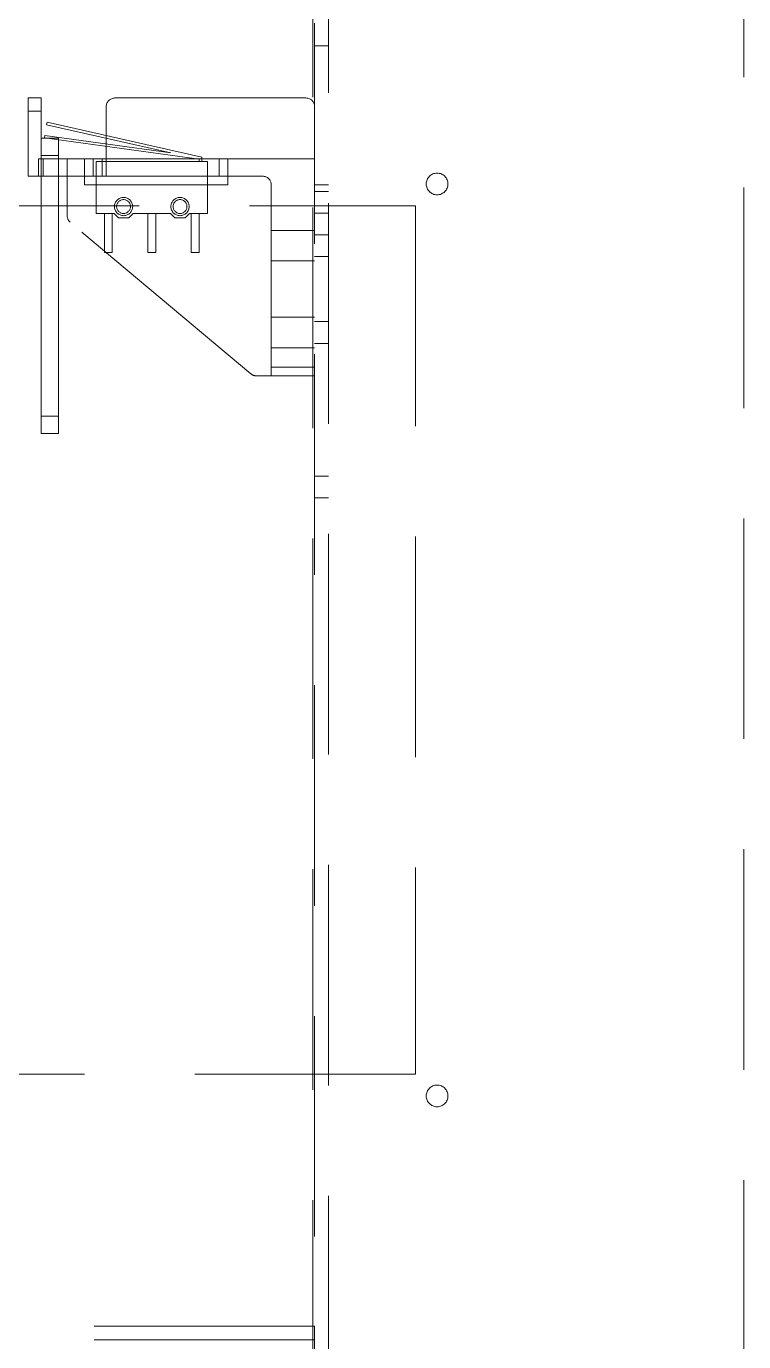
# Model space of a CAD drawing. Header units: millimetres. Extents: x 108 to 5832, y 144 to 4056.
# Drawn here: x 3912 to 3994.6, y 1294 to 1445.5 of the extents above; entities that cross this region are included whole.
import ezdxf

# ---------------------------------------------------------------- set-up
doc = ezdxf.new("R2010")
doc.units = ezdxf.units.MM
doc.header["$LTSCALE"] = 20
doc.linetypes.add('HIDDEN', pattern=[1.905, 1.27, -0.635])

msp = doc.modelspace()

# ---------------------------------------------------------------- linework, layer by layer
at = {"color": 1, "linetype": 'HIDDEN', "lineweight": 18}
for p, q in [((3994.62, 1769.81), (3994.62, 1129.81)), ((3945.02, 1767.51), (3945.02, 1132.12)), ((3946.82, 1768.01), (3946.82, 1131.61)), ((3945.22, 1445.81), (3945.22, 1295.81)), ((3946.82, 1443.21), (3945.22, 1443.21)), ((3912.22, 1437.21), (3913.72, 1437.21)), ((3912.22, 1435.71), (3912.22, 1437.21)), ((3913.72, 1437.21), (3913.72, 1435.71)), ((3921.22, 1428.21), (3921.22, 1436.21)), ((3922.22, 1437.21), (3944.22, 1437.21)), ((3913.72, 1435.71), (3912.22, 1435.71)), ((3912.22, 1435.71), (3912.22, 1428.21)), ((3913.72, 1435.71), (3913.72, 1432.51)), ((3914.35, 1434.12), (3914.42, 1434.41)), ((3914.42, 1434.41), (3932.22, 1430.41)), ((3914.11, 1432.62), (3914.15, 1432.91)), ((3914.15, 1432.91), (3928.66, 1430.91)), ((3928.66, 1430.91), (3914.35, 1434.12)), ((3915.72, 1432.59), (3913.72, 1432.59)), ((3913.72, 1416.51), (3913.72, 1432.51)), ((3931.92, 1430.15), (3914.11, 1432.62)), ((3915.72, 1416.51), (3915.72, 1432.59)), ((3913.42, 1428.21), (3913.42, 1430.21)), ((3913.42, 1430.21), (3913.97, 1430.21)), ((3915.72, 1430.59), (3913.72, 1430.59)), ((3913.97, 1430.21), (3913.97, 1428.21)), ((3913.97, 1430.21), (3920.77, 1430.21)), ((3916.72, 1430.21), (3916.72, 1428.21)), ((3918.72, 1430.21), (3918.72, 1428.21)), ((3919.72, 1428.21), (3919.72, 1430.21)), ((3920.07, 1429.91), (3932.87, 1429.91)), ((3920.07, 1423.91), (3920.07, 1429.91)), ((3920.77, 1428.21), (3920.77, 1430.21)), ((3920.77, 1430.21), (3921.22, 1430.21)), ((3945.22, 1430.21), (3921.22, 1430.21)), ((3931.92, 1429.91), (3931.92, 1430.15)), ((3932.22, 1430.41), (3932.22, 1429.91)), ((3932.87, 1429.91), (3932.87, 1423.91)), ((3934.22, 1430.21), (3934.22, 1428.21)), ((3935.22, 1428.21), (3935.22, 1430.21)), ((3913.42, 1428.21), (3912.22, 1428.21)), ((3913.97, 1428.21), (3913.42, 1428.21)), ((3920.77, 1428.21), (3913.97, 1428.21)), ((3916.72, 1423.68), (3916.72, 1428.21)), ((3918.72, 1428.21), (3918.72, 1427.21)), ((3921.22, 1428.21), (3920.77, 1428.21)), ((3939.22, 1428.21), (3921.22, 1428.21)), ((3935.22, 1427.21), (3935.22, 1428.21)), ((3935.22, 1427.21), (3918.72, 1427.21)), ((3940.22, 1406.21), (3940.22, 1427.21)), ((3945.22, 1427.21), (3946.82, 1427.21)), ((3946.82, 1426.46), (3945.22, 1426.46)), ((3899.62, 1424.81), (3956.82, 1424.81)), ((3922.12, 1423.91), (3920.07, 1423.91)), ((3921.02, 1419.41), (3921.02, 1423.91)), ((3921.92, 1423.91), (3921.92, 1419.41)), ((3922.62, 1423.41), (3922.12, 1423.91)), ((3924.32, 1423.91), (3923.82, 1423.41)), ((3928.62, 1423.91), (3924.32, 1423.91)), ((3926.02, 1419.41), (3926.02, 1423.91)), ((3926.92, 1423.91), (3926.92, 1419.41)), ((3929.12, 1423.41), (3928.62, 1423.91)), ((3930.82, 1423.91), (3930.32, 1423.41)), ((3932.87, 1423.91), (3930.82, 1423.91)), ((3931.02, 1419.41), (3931.02, 1423.91)), ((3931.92, 1423.91), (3931.92, 1419.41)), ((3945.22, 1423.96), (3946.82, 1423.96)), ((3956.82, 1424.81), (3956.82, 1324.81)), ((3937.89, 1405.45), (3917.08, 1422.91)), ((3923.82, 1423.41), (3922.62, 1423.41)), ((3930.32, 1423.41), (3929.12, 1423.41)), ((3945.22, 1421.96), (3940.22, 1421.96)), ((3946.82, 1421.46), (3945.22, 1421.46)), ((3921.92, 1419.41), (3921.02, 1419.41)), ((3926.92, 1419.41), (3926.02, 1419.41)), ((3931.92, 1419.41), (3931.02, 1419.41)), ((3940.22, 1418.46), (3945.22, 1418.46)), ((3945.22, 1418.96), (3946.82, 1418.96)), ((3913.72, 1398.59), (3913.72, 1416.51)), ((3915.72, 1398.59), (3915.72, 1416.51)), ((3945.22, 1411.96), (3940.22, 1411.96)), ((3946.82, 1411.46), (3945.22, 1411.46)), ((3945.22, 1408.96), (3946.82, 1408.96)), ((3940.22, 1408.46), (3945.22, 1408.46)), ((3940.22, 1406.21), (3945.22, 1406.21)), ((3940.22, 1405.21), (3940.22, 1406.21)), ((3938.54, 1405.21), (3940.22, 1405.21)), ((3945.22, 1405.21), (3940.22, 1405.21)), ((3913.72, 1400.59), (3915.72, 1400.59)), ((3913.72, 1398.59), (3915.72, 1398.59)), ((3946.82, 1393.66), (3945.22, 1393.66)), ((3945.22, 1391.16), (3946.82, 1391.16)), ((3956.82, 1324.81), (3876.82, 1324.81)), ((3945.22, 1295.81), (3866.82, 1295.81)), ((3945.22, 1295.81), (3945.22, 1294.21)), ((3945.22, 1294.21), (3866.82, 1294.21)), ((3945.22, 1294.21), (3945.22, 1289.41))]:
    msp.add_line(p, q, dxfattribs=at)
for centre, radius in [((3959.32, 1427.31), 1.25), ((3923.22, 1424.71), 1.05), ((3923.22, 1424.71), 0.8), ((3929.72, 1424.71), 1.05), ((3929.72, 1424.71), 0.8), ((3959.32, 1322.31), 1.25)]:
    msp.add_circle(centre, radius, dxfattribs=at)
for centre, start, end in [((3922.22, 1436.21), 90, 180), ((3944.22, 1436.21), 0, 90), ((3939.22, 1427.21), 0, 90), ((3917.72, 1423.68), 180, 230), ((3938.54, 1406.21), 230, 270)]:
    msp.add_arc(centre, 1, start, end, dxfattribs=at)

doc.saveas('drawing.dxf')
